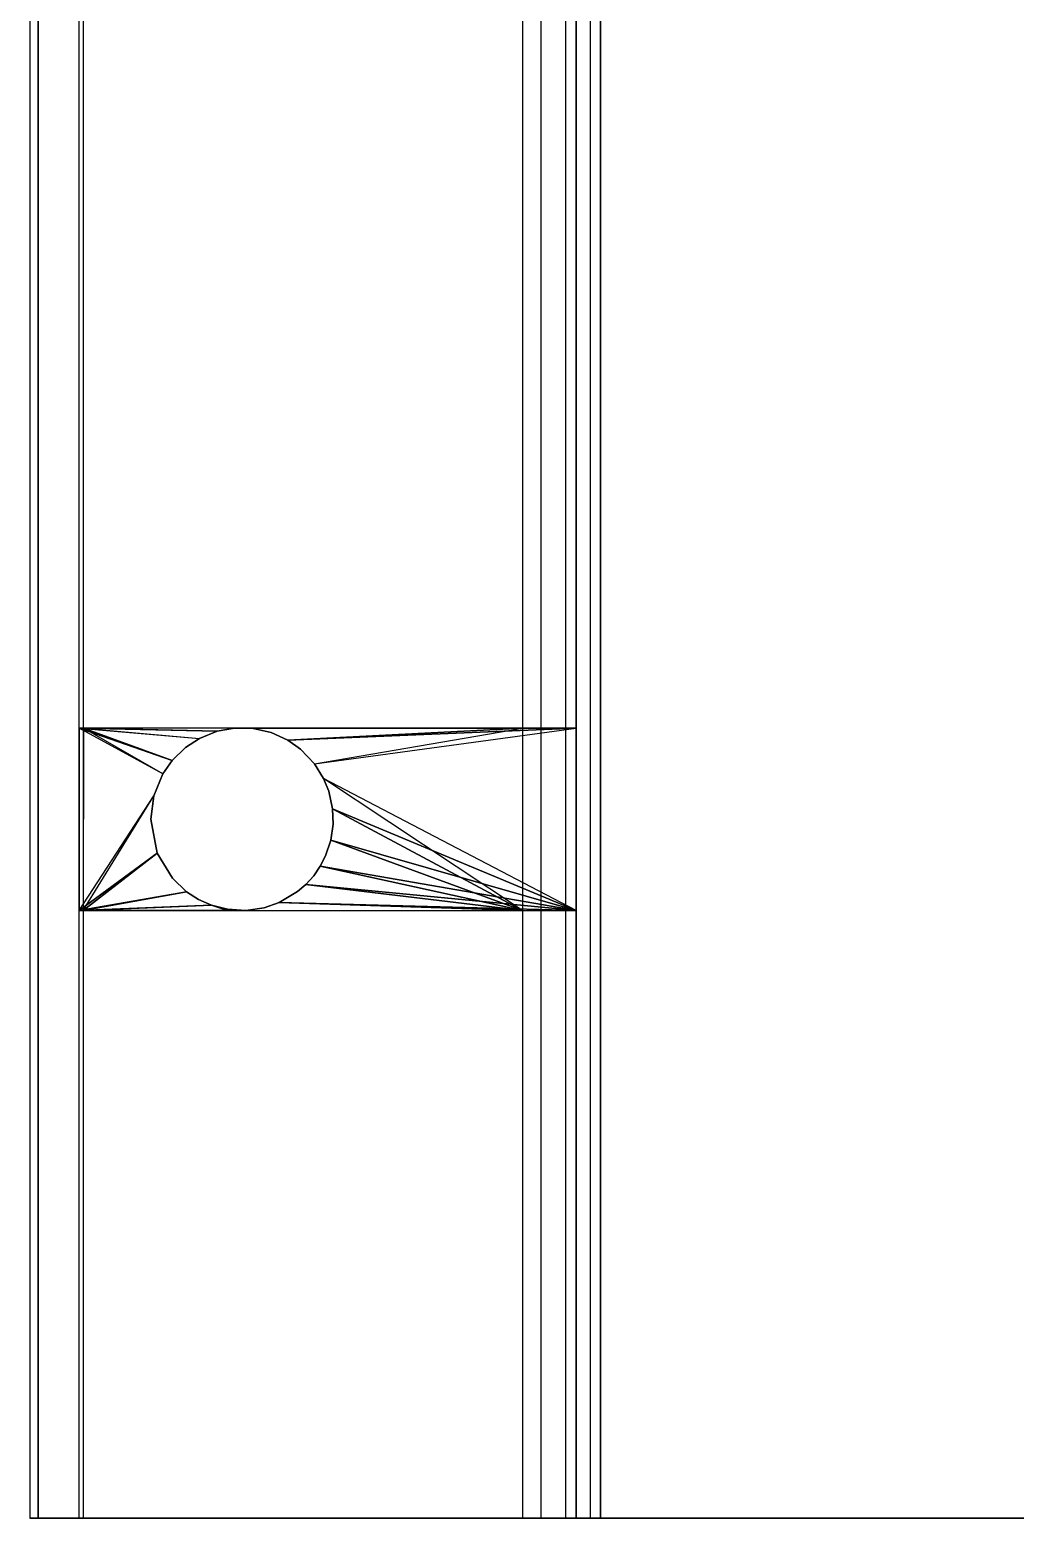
# Model space of a CAD drawing. Header units: inches. Extents: x -1 to 233, y 0 to 394.
# Drawn here: x 167.4 to 199.86, y 0.9 to 49.91 of the extents above; entities that cross this region are included whole.
import ezdxf

# ---------------------------------------------------------------- set-up
doc = ezdxf.new("R2010")
doc.units = ezdxf.units.IN
doc.header["$MEASUREMENT"] = 0
doc.layers.add('2', color=7, linetype='CONTINUOUS')

msp = doc.modelspace()

# ---------------------------------------------------------------- linework, layer by layer
at = {"layer": '2'}
for points in [[(167.675, 377.4, 10.257), (167.401, 377.4, 11.009), (167.401, 0.9, 11.009), (167.675, 0.9, 10.257)], [(169.026, 377.4, 11.6), (167.401, 377.4, 11.009), (167.401, 0.9, 11.009), (169.026, 0.9, 11.6)], [(169.167, 377.4, 10.8), (167.675, 377.4, 10.257), (167.675, 0.9, 10.257), (169.167, 0.9, 10.8)], [(183.636, 0.9, 10.8), (184.242, 0.9, 9.98), (184.242, 377.4, 9.98), (183.636, 377.4, 10.8)], [(184.242, 377.4, 9.98), (185.052, 377.4, 9.809), (185.052, 0.9, 9.809), (184.242, 0.9, 9.98)], [(185.052, 0.9, 9.809), (185.868, 0.9, 10.23), (185.868, 377.4, 10.23), (185.052, 377.4, 9.809)], [(185.401, 0.9, 19.6), (185.401, 377.4, 19.6), (185.401, 377.4, 11.6), (185.401, 0.9, 11.6)], [(185.401, 377.4, 19.6), (222.901, 373.8, 19.6), (222.901, 0.9, 19.6), (185.401, 0.9, 19.6)], [(185.868, 377.4, 10.23), (186.201, 377.4, 11.1), (186.201, 0.9, 11.1), (185.868, 0.9, 10.23)], [(186.201, 377.4, 11.1), (186.201, 377.4, 18.8), (186.201, 0.9, 18.8), (186.201, 0.9, 11.1)], [(228.501, 377.4, 18.8), (186.201, 377.4, 18.8), (186.201, 0.9, 18.8), (228.501, 0.9, 18.8)], [(169.026, 128.9, 11.6), (185.401, 128.9, 11.6), (185.401, 26.912, 11.6), (169.026, 26.912, 11.6)], [(169.167, 128.9, 10.8), (183.636, 128.9, 10.8), (183.636, 26.912, 10.8), (169.167, 26.912, 10.8)], [(171.782, 25.409, 11.6), (169.026, 26.912, 11.6), (169.026, 20.913, 11.6), (171.485, 24.682, 11.6)], [(172.088, 25.848, 11.6), (172.088, 25.848, 11.6), (171.782, 25.409, 11.6), (169.026, 26.912, 11.6)], [(169.026, 26.912, 11.6), (172.994, 26.578, 11.6), (172.535, 26.281, 11.6), (172.088, 25.848, 11.6)], [(173.576, 26.81, 11.6), (173.576, 26.81, 11.6), (174.146, 26.912, 11.6), (169.026, 26.912, 11.6)], [(169.026, 26.912, 11.6), (169.026, 26.912, 11.6), (172.994, 26.578, 11.6), (173.576, 26.81, 11.6)], [(171.782, 25.409, 10.8), (169.167, 26.912, 10.8), (169.165, 20.913, 10.8), (171.485, 24.682, 10.8)], [(172.088, 25.848, 10.8), (172.088, 25.848, 10.8), (171.782, 25.409, 10.8), (169.167, 26.912, 10.8)], [(169.167, 26.912, 10.8), (172.994, 26.578, 10.8), (172.535, 26.281, 10.8), (172.088, 25.848, 10.8)], [(173.576, 26.81, 10.8), (173.576, 26.81, 10.8), (174.146, 26.912, 10.8), (169.167, 26.912, 10.8)], [(169.167, 26.912, 10.8), (169.167, 26.912, 10.8), (172.994, 26.578, 10.8), (173.576, 26.81, 10.8)], [(172.535, 26.281, 10.8), (172.535, 26.281, 11.6), (172.994, 26.578, 11.6), (172.994, 26.578, 10.8)], [(172.994, 26.578, 11.6), (172.994, 26.578, 10.8), (173.576, 26.81, 10.8), (173.576, 26.81, 11.6)], [(173.576, 26.81, 11.6), (173.576, 26.81, 10.8), (174.146, 26.912, 10.8), (174.146, 26.912, 11.6)], [(174.146, 26.912, 11.6), (174.146, 26.912, 10.8), (174.759, 26.9, 10.8), (174.759, 26.9, 11.6)], [(185.401, 26.912, 11.6), (185.401, 26.912, 11.6), (174.146, 26.912, 11.6), (174.759, 26.9, 11.6)], [(183.636, 26.912, 10.8), (183.636, 26.912, 10.8), (174.146, 26.912, 10.8), (174.759, 26.9, 10.8)], [(185.401, 26.912, 11.6), (174.759, 26.9, 11.6), (175.349, 26.766, 11.6), (175.906, 26.513, 11.6)], [(183.636, 26.912, 10.8), (174.759, 26.9, 10.8), (175.349, 26.766, 10.8), (175.906, 26.513, 10.8)], [(174.759, 26.9, 11.6), (174.759, 26.9, 10.8), (175.349, 26.766, 10.8), (175.349, 26.766, 11.6)], [(175.349, 26.766, 11.6), (175.349, 26.766, 10.8), (175.906, 26.513, 10.8), (175.906, 26.513, 11.6)], [(175.906, 26.513, 11.6), (176.324, 26.22, 11.6), (176.785, 25.736, 11.6), (185.401, 26.912, 11.6)], [(175.906, 26.513, 10.8), (176.324, 26.22, 10.8), (176.785, 25.736, 10.8), (183.636, 26.912, 10.8)], [(175.906, 26.513, 11.6), (175.906, 26.513, 10.8), (176.324, 26.22, 10.8), (176.324, 26.22, 11.6)], [(177.082, 25.259, 11.6), (176.785, 25.736, 11.6), (185.401, 26.912, 11.6), (185.401, 20.913, 11.6)], [(177.082, 25.259, 10.8), (176.785, 25.736, 10.8), (183.636, 26.912, 10.8), (183.636, 20.913, 10.8)], [(172.088, 25.848, 11.6), (172.088, 25.848, 10.8), (172.535, 26.281, 10.8), (172.535, 26.281, 11.6)], [(176.324, 26.22, 11.6), (176.324, 26.22, 10.8), (176.785, 25.736, 10.8), (176.785, 25.736, 11.6)], [(171.782, 25.409, 10.8), (171.782, 25.409, 11.6), (172.088, 25.848, 11.6), (172.088, 25.848, 10.8)], [(176.785, 25.736, 11.6), (176.785, 25.736, 10.8), (177.082, 25.259, 10.8), (177.082, 25.259, 11.6)], [(171.485, 24.682, 10.8), (171.485, 24.682, 11.6), (171.782, 25.409, 11.6), (171.782, 25.409, 10.8)], [(177.082, 25.259, 11.6), (177.082, 25.259, 10.8), (177.251, 24.844, 10.8), (177.251, 24.844, 11.6)], [(185.401, 20.913, 11.6), (177.082, 25.259, 11.6), (177.251, 24.844, 11.6), (177.378, 24.258, 11.6)], [(183.636, 20.913, 10.8), (177.082, 25.259, 10.8), (177.251, 24.844, 10.8), (177.378, 24.258, 10.8)], [(169.026, 20.913, 11.6), (171.485, 24.682, 11.6), (171.386, 23.916, 11.6), (171.601, 22.798, 11.6)], [(169.165, 20.913, 10.8), (171.485, 24.682, 10.8), (171.386, 23.916, 10.8), (171.601, 22.798, 10.8)], [(171.386, 23.916, 10.8), (171.485, 24.682, 10.8), (171.485, 24.682, 11.6), (171.386, 23.916, 11.6)], [(177.251, 24.844, 11.6), (177.251, 24.844, 10.8), (177.378, 24.258, 10.8), (177.378, 24.258, 11.6)], [(185.401, 20.913, 11.6), (177.378, 24.258, 11.6), (177.393, 23.749, 11.6), (177.317, 23.225, 11.6)], [(183.636, 20.913, 10.8), (177.378, 24.258, 10.8), (177.393, 23.749, 10.8), (177.317, 23.225, 10.8)], [(177.378, 24.258, 11.6), (177.378, 24.258, 10.8), (177.393, 23.749, 10.8), (177.393, 23.749, 11.6)], [(171.601, 22.798, 10.8), (171.601, 22.798, 11.6), (171.386, 23.916, 11.6), (171.386, 23.916, 10.8)], [(177.393, 23.749, 11.6), (177.393, 23.749, 10.8), (177.317, 23.225, 10.8), (177.317, 23.225, 11.6)], [(185.401, 20.913, 11.6), (177.317, 23.225, 11.6), (177.146, 22.712, 11.6), (176.969, 22.369, 11.6)], [(183.636, 20.913, 10.8), (177.317, 23.225, 10.8), (177.146, 22.712, 10.8), (176.969, 22.369, 10.8)], [(177.317, 23.225, 10.8), (177.317, 23.225, 11.6), (177.146, 22.712, 11.6), (177.146, 22.712, 10.8)], [(169.026, 20.913, 11.6), (171.601, 22.798, 11.6), (172.099, 21.972, 11.6), (172.567, 21.527, 11.6)], [(169.165, 20.913, 10.8), (171.601, 22.798, 10.8), (172.099, 21.972, 10.8), (172.567, 21.527, 10.8)], [(172.099, 21.972, 11.6), (172.099, 21.972, 10.8), (171.601, 22.798, 10.8), (171.601, 22.798, 11.6)], [(177.146, 22.712, 11.6), (177.146, 22.712, 10.8), (176.969, 22.369, 10.8), (176.969, 22.369, 11.6)], [(176.969, 22.369, 11.6), (176.753, 22.056, 11.6), (176.498, 21.771, 11.6), (185.401, 20.913, 11.6)], [(176.969, 22.369, 10.8), (176.753, 22.056, 10.8), (176.498, 21.771, 10.8), (183.636, 20.913, 10.8)], [(176.753, 22.056, 10.8), (176.753, 22.056, 11.6), (176.498, 21.771, 11.6), (176.498, 21.771, 10.8)], [(176.969, 22.369, 11.6), (176.969, 22.369, 10.8), (176.753, 22.056, 10.8), (176.753, 22.056, 11.6)], [(172.567, 21.527, 11.6), (172.567, 21.527, 10.8), (172.099, 21.972, 10.8), (172.099, 21.972, 11.6)], [(185.401, 20.913, 11.6), (176.498, 21.771, 11.6), (176.221, 21.531, 11.6), (175.614, 21.17, 11.6)], [(183.636, 20.913, 10.8), (176.498, 21.771, 10.8), (176.221, 21.531, 10.8), (175.614, 21.17, 10.8)], [(176.498, 21.771, 10.8), (176.498, 21.771, 11.6), (176.221, 21.531, 11.6), (176.221, 21.531, 10.8)], [(169.026, 20.913, 11.6), (172.567, 21.527, 11.6), (172.958, 21.274, 11.6), (173.392, 21.081, 11.6)], [(169.026, 20.913, 11.6), (173.392, 21.081, 11.6), (173.914, 20.913, 11.6), (174.516, 20.913, 11.6)], [(169.165, 20.913, 10.8), (172.567, 21.527, 10.8), (172.958, 21.274, 10.8), (173.392, 21.081, 10.8)], [(169.165, 20.913, 10.8), (173.392, 21.081, 10.8), (173.914, 20.913, 10.8), (174.516, 20.913, 10.8)], [(172.958, 21.274, 11.6), (172.958, 21.274, 10.8), (172.567, 21.527, 10.8), (172.567, 21.527, 11.6)], [(172.958, 21.274, 11.6), (173.392, 21.081, 11.6), (173.392, 21.081, 10.8), (172.958, 21.274, 10.8)], [(173.914, 20.948, 11.6), (173.914, 20.948, 10.8), (173.392, 21.081, 10.8), (173.392, 21.081, 11.6)], [(185.401, 20.913, 11.6), (175.614, 21.17, 11.6), (175.119, 21, 11.6), (174.516, 20.913, 11.6)], [(183.636, 20.913, 10.8), (175.614, 21.17, 10.8), (175.119, 21, 10.8), (174.516, 20.913, 10.8)], [(175.614, 21.17, 11.6), (175.614, 21.17, 10.8), (175.119, 21, 10.8), (175.119, 21, 11.6)], [(176.221, 21.531, 11.6), (176.221, 21.531, 10.8), (175.614, 21.17, 10.8), (175.614, 21.17, 11.6)], [(169.026, 20.913, 11.6), (185.401, 20.913, 11.6), (185.401, 0.9, 11.6), (169.026, 0.9, 11.6)], [(169.167, 20.913, 10.8), (183.636, 20.913, 10.8), (183.636, 0.9, 10.8), (169.167, 0.9, 10.8)], [(174.516, 20.913, 11.6), (174.516, 20.913, 10.8), (173.914, 20.948, 10.8), (173.914, 20.948, 11.6)], [(175.119, 21, 11.6), (175.119, 21, 10.8), (174.516, 20.913, 10.8), (174.516, 20.913, 11.6)], [(169.167, 0.9, 10.8), (167.675, 0.9, 10.257), (167.401, 0.9, 11.009), (169.026, 0.9, 11.6)], [(169.026, 0.9, 11.6), (169.167, 0.9, 10.8), (183.636, 0.9, 10.8), (185.401, 0.9, 11.6)], [(185.052, 0.9, 9.809), (184.242, 0.9, 9.98), (183.636, 0.9, 10.8), (185.401, 0.9, 11.6)], [(185.052, 0.9, 9.809), (185.868, 0.9, 10.23), (186.201, 0.9, 11.1), (185.401, 0.9, 11.6)], [(185.401, 0.9, 18.8), (228.501, 0.9, 18.8), (228.501, 0.9, 19.6), (185.401, 0.9, 19.6)], [(185.401, 0.9, 11.6), (186.201, 0.9, 11.1), (186.201, 0.9, 18.8), (185.401, 0.9, 18.8)]]:
    msp.add_3dface(points, dxfattribs=at)

doc.saveas('drawing.dxf')
